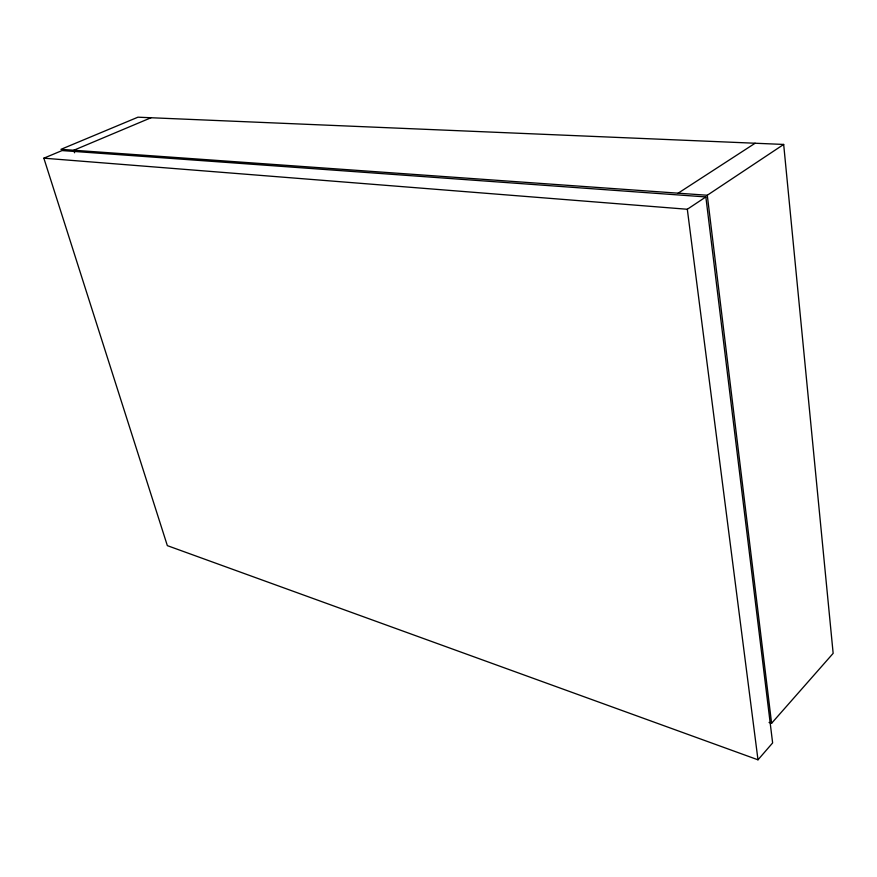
<?xml version="1.0" encoding="UTF-8"?>
<svg xmlns="http://www.w3.org/2000/svg" width="877" height="877" viewBox="0 0 877 877"><rect width="100%" height="100%" fill="white"/><g stroke="black" fill="none" stroke-linecap="round" stroke-linejoin="round"><path stroke-width="1.32" d="M757.991 759.811L772.626 742.929L705.853 196.93L62.059 150.57L43.85 158.189L167.343 545.637L757.991 759.811L687.316 209.263L705.853 196.93M769.052 722.418L771.596 723.284L833.15 653.354L783.676 144.442L137.952 117.189L60.973 149.331L707.279 195.253L783.676 144.442M678.14 193.181L755.13 143.236M151.03 117.748L73.811 150.241L74.589 152.773M43.85 158.189L687.316 209.263M707.279 195.253L771.596 723.284"/></g></svg>
